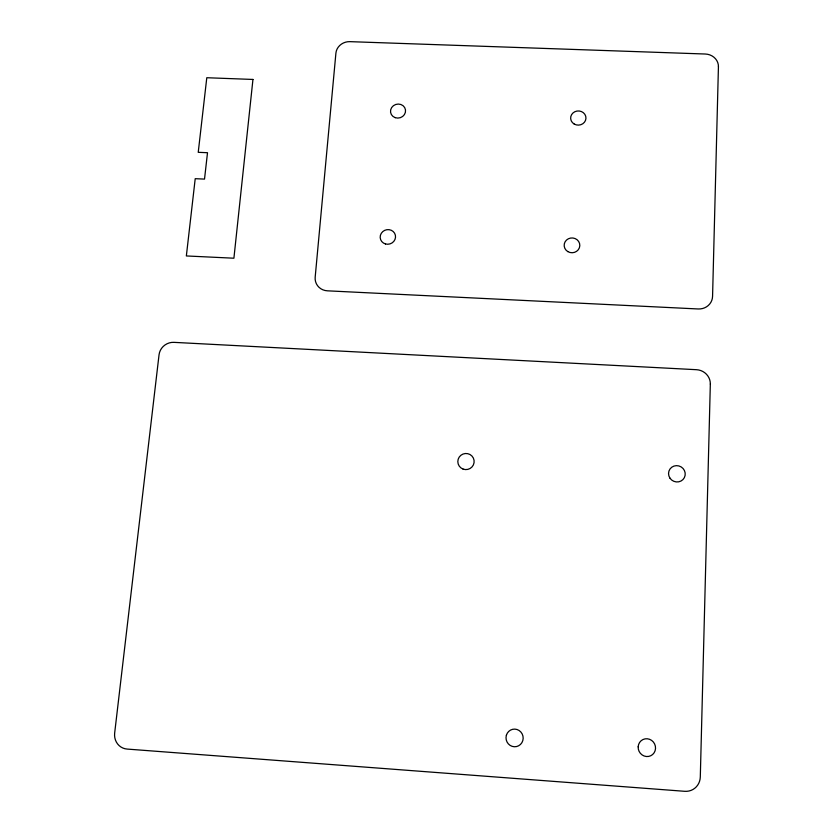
<?xml version="1.0" encoding="UTF-8"?>
<svg xmlns="http://www.w3.org/2000/svg" width="833" height="833" viewBox="0 0 833 833"><rect width="100%" height="100%" fill="white"/><g stroke="black" fill="none" stroke-linecap="round" stroke-linejoin="round"><path stroke-width="1.25" d="M710.33 384.065L700.303 776.929A15.712 14.921 60.5 0 1 684.747 791.308L127.126 749.075A15.098 14.13 -66.1 0 1 114.662 733.082L159.041 354.806A13.744 12.922 -36 0 1 173.93 342.353L696.503 369.696A14.265 13.599 18.4 0 1 710.33 384.065M718.431 66.734L712.569 296.361A14.026 13.234 12.4 0 1 698.2 308.97L327.411 290.821A13.567 12.859 -21.8 0 1 315.176 277.202L335.907 53.156A13.047 11.922 -15 0 1 349.912 41.65L705.312 54.02A13.463 12.256 4.1 0 1 718.431 66.734M252.951 79.447L233.906 258.209L186.353 255.95L195.214 178.689L204.522 179.095L207.511 152.71L198.233 152.324L206.792 77.729L252.951 79.447M567.773 251.576A7.83 7.403 0.7 0 0 579.81 245.693A7.83 7.403 0.7 0 0 568.387 238.769A7.83 7.403 0.7 0 0 567.773 251.576M385.492 243.954A7.716 7.289 -15.6 0 0 395.373 235.187A7.716 7.289 -15.6 0 0 382.722 231.626A7.716 7.289 -15.6 0 0 385.492 243.954M395.217 117.661A7.549 6.976 -12.9 0 0 405.484 109.862A7.549 6.976 -12.9 0 0 393.405 105.697A7.549 6.976 -12.9 0 0 395.217 117.661M574.176 124.023A7.664 7.091 -1.5 0 0 585.953 118.328A7.664 7.091 -1.5 0 0 574.77 111.757A7.664 7.091 -1.5 0 0 574.176 124.023M638.172 746.805A8.996 8.601 61.6 0 0 650.75 755.75A8.996 8.601 61.6 0 0 651.625 740.391A8.996 8.601 61.6 0 0 638.172 746.805M669.951 478.142A8.403 8.101 26.8 0 0 684.372 477.621A8.403 8.101 26.8 0 0 676.334 465.647A8.403 8.101 26.8 0 0 669.951 478.142M463.013 469.062A8.163 8.049 -10.6 0 0 474.05 460.285A8.163 8.049 -10.6 0 0 460.878 455.287A8.163 8.049 -10.6 0 0 463.013 469.062M506.381 735.247A8.84 8.559 76.3 0 0 516.543 746.555A8.84 8.559 76.3 0 0 520.854 731.999A8.84 8.559 76.3 0 0 506.381 735.247"/></g></svg>
